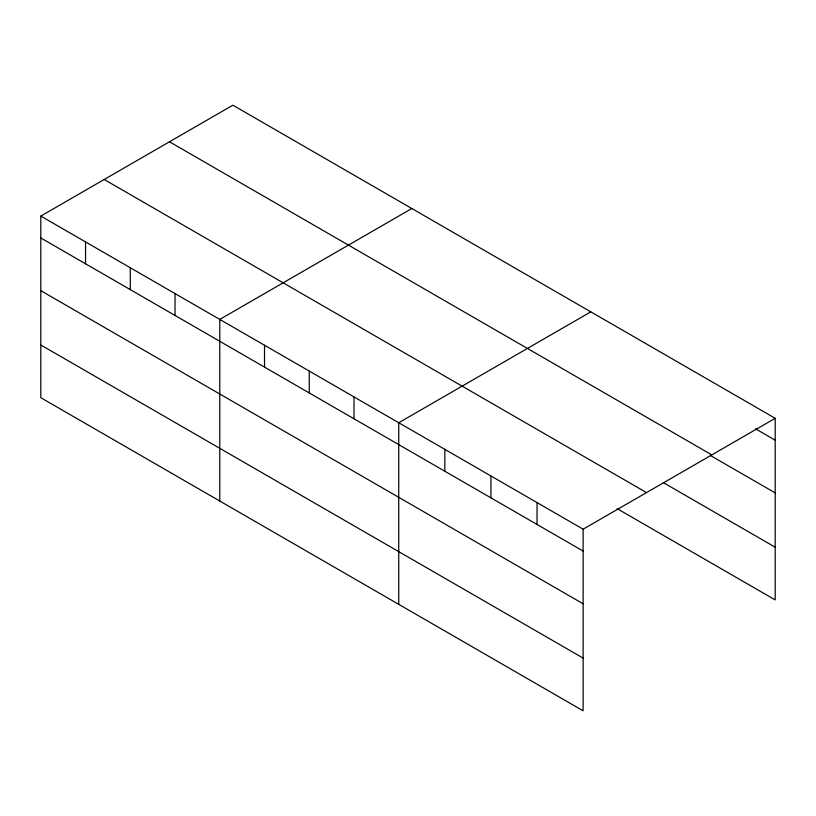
<?xml version="1.0" encoding="UTF-8"?>
<svg xmlns="http://www.w3.org/2000/svg" width="816" height="816" viewBox="0 0 816 816"><rect width="100%" height="100%" fill="white"/><g stroke="black" fill="none" stroke-linecap="round" stroke-linejoin="round"><path stroke-width="1.22" d="M40.8 216.087L583.134 529.196L583.134 710.807L40.8 397.698L40.8 216.087L232.866 105.193L775.2 418.302L775.2 599.913L617.151 508.664M411.835 208.519L219.769 319.413L219.769 501.024M590.804 311.845L398.738 422.739L398.738 604.35M583.134 529.196L775.2 418.302M755.443 428.777L775.2 440.181M169.483 141.79L711.817 454.9M710.44 455.512L775.2 492.895M663.245 482.572L775.2 547.21M104.183 179.489L646.517 492.599M40.8 237.956L583.134 551.075M40.8 290.669L583.134 603.789M40.8 344.984L583.134 658.094M537.03 502.585L537.03 524.453M490.936 475.963L490.936 497.842M444.832 449.351L444.832 471.23M354.001 396.902L354.001 418.781M309.254 371.076L309.254 392.945M264.517 345.239L264.517 367.118M175.032 293.576L175.032 315.455M130.285 267.75L130.285 289.619M85.547 241.913L85.547 263.792"/></g></svg>
